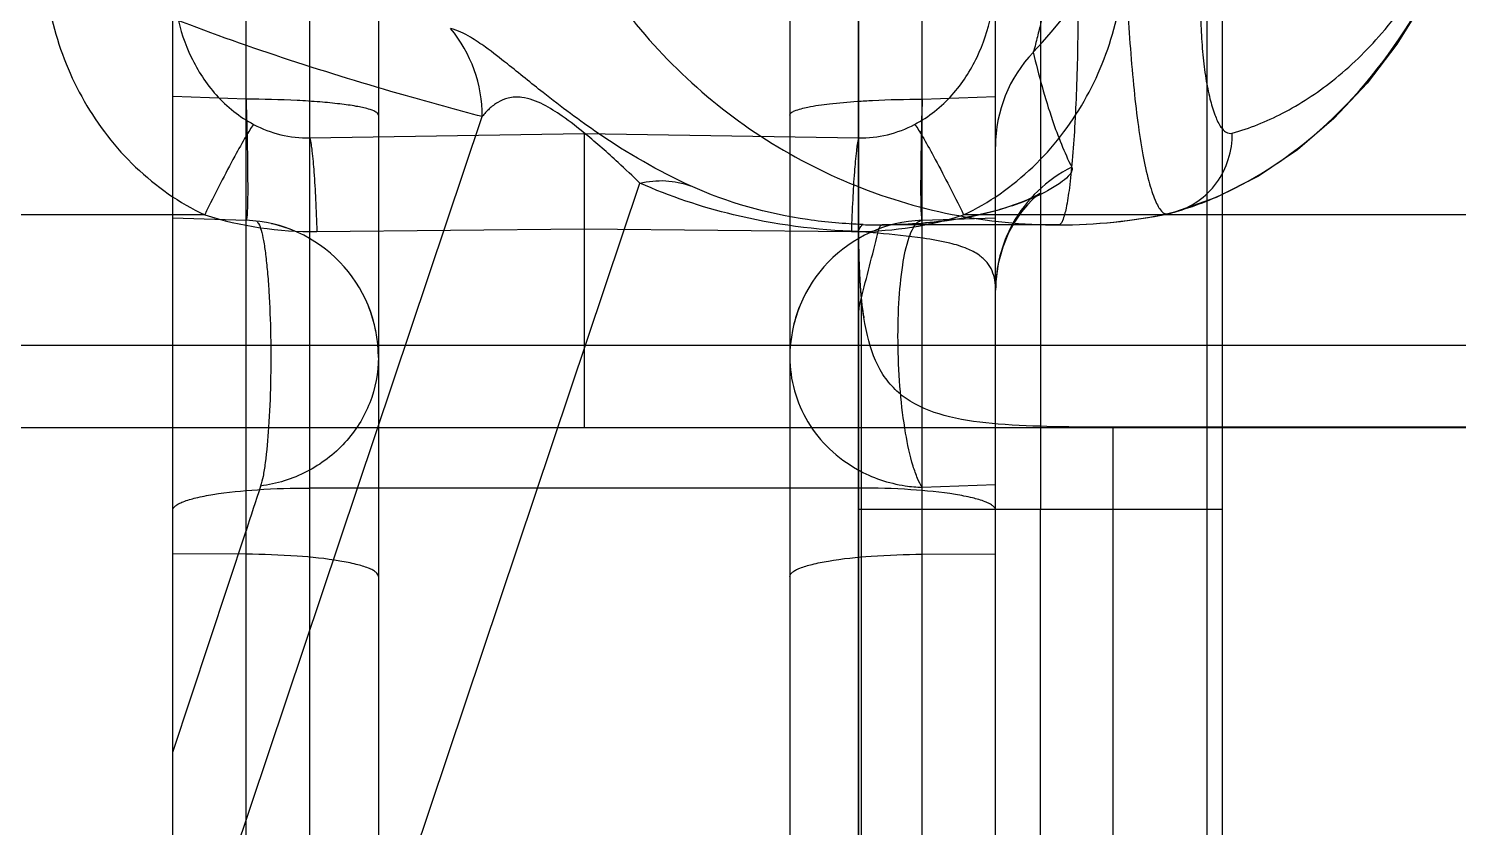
# Model space of a CAD drawing. Header units: millimetres. Extents: x 28656 to 29764, y -21384 to -20601.
# Drawn here: x 28895.61 to 28900.93, y -20747.46 to -20744.49 of the extents above; entities that cross this region are included whole.
import ezdxf

# ---------------------------------------------------------------- set-up
doc = ezdxf.new("R2010")
doc.units = ezdxf.units.MM
doc.header["$LTSCALE"] = 8
doc.layers.add('Cav-cor', color=30, linetype='Continuous')
doc.layers.add('dim', color=3, linetype='Continuous', lineweight=15)

# ---------------------------------------------------------------- blocks, each defined once
blk = doc.blocks.new('20160903.083130')
at = {"layer": 'Cav-cor', "color": 241}
for p, q in [((-0.2369, 23.4378), (-0.2369, 53.3917)), ((-0.8744, 46.3274), (-0.8744, 51.7583)), ((-0.1094, 46.3274), (-0.1094, 51.7588)), ((-0.8062, 46.7974), (-0.8062, 51.5036)), ((-0.1776, 46.7974), (-0.1776, 51.5036)), ((-0.6832, 51.3763), (-0.6832, 46.62)), ((-0.3007, 51.3763), (-0.3007, 46.62)), ((0.087, 50.2111), (0.087, 46.5596)), ((0.1013, 50.2043), (0.1013, 46.5665)), ((-0.0678, 49.0135), (-0.0678, 47.7572)), ((-0.7469, 45.9755), (-0.7469, 48.9629)), ((-0.8062, 48.1383), (-0.8744, 48.1407)), ((-0.1776, 48.1383), (-0.1094, 48.1407)), ((-0.8743, 47.2648), (-0.5867, 48.122)), ((-0.7469, 48.1023), (-0.4919, 48.1062)), ((-0.4919, 48.1062), (-0.2369, 48.1023)), ((-0.4919, 48.1062), (-0.4919, 48.0177)), ((-0.7469, 47.146), (-0.4402, 48.0602)), ((-0.2367, 48.0152), (-0.2369, 48.0392)), ((-0.0688, 48.0503), (-0.0683, 48.0506)), ((-0.8447, 48.0307), (-1.497, 48.0307)), ((-0.8744, 48.028), (-0.8062, 48.0257)), ((-0.1776, 48.0257), (-0.1094, 48.028)), ((1.244, 48.0307), (-0.1391, 48.0307)), ((0.0568, 48.0331), (0.0507, 48.0316)), ((0.0507, 48.0316), (0.0512, 48.0317)), ((-0.7404, 48.0152), (-0.4919, 48.0177)), ((-0.4919, 48.0177), (-0.2435, 48.0152)), ((-0.4919, 48.0177), (-0.4919, 47.8327)), ((-0.2367, 48.0152), (-0.2368, 48.0217)), ((-0.0507, 48.0214), (-0.215, 48.0214)), ((-0.2345, 47.9525), (-0.2345, 46.374)), ((0.9616, 47.9092), (-1.7889, 47.9092)), ((1.2982, 47.8327), (-1.7445, 47.8327)), ((0, 45.4058), (0, 47.8333)), ((0.6465, 47.8333), (0, 47.8333)), ((0.1013, 47.8333), (0, 47.8333)), ((0.4028, 47.8333), (0.1013, 47.8333)), ((-0.2369, 47.7768), (-0.7469, 47.7768)), ((-0.1094, 47.7798), (-0.1776, 47.7774)), ((-0.2369, 47.7572), (0.1013, 47.7572)), ((-0.0678, 46.1389), (-0.0678, 47.7572)), ((-0.8744, 47.5312), (-0.8062, 47.737)), ((-0.8062, 47.7153), (-0.8744, 47.7157)), ((-0.1776, 47.7153), (-0.1094, 47.7157))]:
    blk.add_line(p, q, dxfattribs=at)
for points in [[(0.2863, 48.2257), (0.2636, 48.1895), (0.2359, 48.1531), (0.2051, 48.1202), (0.1714, 48.0913), (0.1349, 48.0667), (0.0958, 48.0469), (0.0568, 48.0331)], [(-0.215, 48.0214), (-0.2085, 48.0214), (-0.194, 48.0218), (-0.18, 48.0227), (-0.1667, 48.0239), (-0.1543, 48.0254), (-0.1428, 48.0272), (-0.1322, 48.0292), (-0.1226, 48.0313), (-0.1137, 48.0335), (-0.1055, 48.0358), (-0.0979, 48.0381), (-0.091, 48.0405), (-0.0848, 48.0428), (-0.0794, 48.045), (-0.075, 48.0471), (-0.0716, 48.0487), (-0.0694, 48.0499), (-0.0688, 48.0503)], [(-0.0684, 48.0505), (-0.0696, 48.0496), (-0.0719, 48.0477), (-0.0754, 48.0446), (-0.0799, 48.04), (-0.0852, 48.0336), (-0.0912, 48.0249), (-0.0973, 48.014), (-0.1028, 48.0008), (-0.1069, 47.9855), (-0.1092, 47.9687), (-0.1094, 47.9608)]]:
    blk.add_lwpolyline(points, dxfattribs=at)
for centre, radius, start, end in [((-0.4476, 48.5314), 0.5114, 316.87, 43.2655), ((-0.7142, 48.1225), 0.1275, 359.7691, 39.6563), ((0.0172, 48.0943), 0.1267, 136.3395, 179.9822), ((0.0182, 47.9606), 0.1277, 116.3916, 151.066), ((-0.0312, 48.3394), 0.3185, 285.0007, 294.5852), ((-0.8107, 47.8982), 0.1275, 0, 88), ((-0.1732, 47.8982), 0.1275, 92, 180), ((-0.0508, 48.5289), 0.5075, 270.0159, 281.6029), ((-0.0508, 48.5304), 0.509, 270.0153, 281.5076), ((-0.8108, 47.8979), 0.1278, 65.6325, 77.1766), ((-0.2405, 48.3553), 0.3401, 269.5002, 270.6389), ((-0.3066, 47.0252), 0.9924, 84.9287, 85.9717), ((-7.9285, 49.9488), 7.9488, 345.45442, 345.91), ((-0.215, 48.5191), 0.4978, 267.9804, 269.9948), ((0.018, 47.9608), 0.1274, 151.1246, 179.9878), ((-0.811, 47.8981), 0.1278, 10.8982, 22.41), ((-0.1729, 47.8982), 0.1278, 158.0278, 168.643), ((0.027, 47.9753), 0.2619, 188.4041, 188.8408)]:
    blk.add_arc(centre, radius, start, end, dxfattribs=at)
at = {"layer": 'Cav-cor', "color": 241, "extrusion": (0, 0, -1)}
blk.add_ellipse((-0.8107, 47.8582), major_axis=(0.1214, 0.4029), ratio=0.09682, start_param=1.740417, end_param=1.846857, dxfattribs=at)
at = {"layer": 'Cav-cor', "color": 241}
for points, knots in [([(-0.0507, 49.0414), (-0.0839, 49.0414), (-0.1505, 49.0348), (-0.2464, 49.0056), (-0.3348, 48.9581), (-0.4123, 48.8943), (-0.4759, 48.8165), (-0.5387, 48.6986), (-0.5721, 48.5314), (-0.5387, 48.3641), (-0.4759, 48.2462), (-0.4123, 48.1684), (-0.3348, 48.1046), (-0.2464, 48.0572), (-0.1505, 48.0279), (-0.0839, 48.0214), (-0.0507, 48.0214)], [0, 0, 0, 0, 0.062458, 0.124934, 0.187442, 0.249994, 0.312592, 0.375233, 0.5, 0.624767, 0.687408, 0.750006, 0.812558, 0.875066, 0.937542, 1, 1, 1, 1]), ([(-0.0736, 48.8783), (-0.0711, 48.8695), (-0.0659, 48.8473), (-0.0573, 48.8102), (-0.0481, 48.7664), (-0.0363, 48.7038), (-0.0253, 48.6234), (-0.021, 48.5256), (-0.0256, 48.444), (-0.0336, 48.3794), (-0.0413, 48.3318), (-0.0502, 48.2857), (-0.0582, 48.2488), (-0.0644, 48.2216), (-0.0685, 48.2044), (-0.0718, 48.1914), (-0.0735, 48.1842), (-0.0744, 48.1818)], [0, 0, 0, 0, 0.038965, 0.096873, 0.16178, 0.229415, 0.367362, 0.506231, 0.645066, 0.714211, 0.782778, 0.849976, 0.913775, 0.942942, 0.968757, 0.988857, 1, 1, 1, 1]), ([(-0.9952, 48.284), (-0.9952, 48.2584), (-0.9888, 48.2069), (-0.9597, 48.1345), (-0.9116, 48.0722), (-0.8682, 48.0419), (-0.8447, 48.0307)], [0, 0, 0, 0, 0.247715, 0.496817, 0.747568, 1, 1, 1, 1]), ([(-0.1391, 48.0307), (-0.1156, 48.0419), (-0.0722, 48.0722), (-0.0241, 48.1345), (0.005, 48.2069), (0.0114, 48.2584), (0.0114, 48.284)], [0, 0, 0, 0, 0.252432, 0.503183, 0.752285, 1, 1, 1, 1]), ([(-0.8744, 48.2555), (-0.8744, 48.2422), (-0.8716, 48.2153), (-0.8586, 48.1762), (-0.8353, 48.1402), (-0.8122, 48.1216), (-0.7992, 48.1148)], [0, 0, 0, 0, 0.238411, 0.48204, 0.734523, 1, 1, 1, 1]), ([(-0.1847, 48.1148), (-0.1716, 48.1216), (-0.1485, 48.1402), (-0.1253, 48.1762), (-0.1122, 48.2153), (-0.1094, 48.2422), (-0.1094, 48.2555)], [0, 0, 0, 0, 0.265477, 0.51796, 0.761589, 1, 1, 1, 1]), ([(0.1106, 48.1067), (0.1267, 48.1112), (0.1596, 48.1244), (0.207, 48.1555), (0.2545, 48.2015), (0.2812, 48.2409), (0.2941, 48.2636)], [0, 0, 0, 0, 0.203014, 0.426525, 0.683824, 1, 1, 1, 1]), ([(-0.0329, 48.2254), (-0.0329, 48.2121), (-0.0331, 48.1861), (-0.0341, 48.1483), (-0.0357, 48.1135), (-0.0378, 48.0829), (-0.0404, 48.0578), (-0.0432, 48.0392), (-0.046, 48.0279), (-0.0484, 48.0226), (-0.05, 48.0214), (-0.0507, 48.0214)], [0, 0, 0, 0, 0.192757, 0.378157, 0.549151, 0.69925, 0.822809, 0.915315, 0.973811, 0.990312, 1, 1, 1, 1]), ([(0.0131, 48.2289), (0.0145, 48.203), (0.0171, 48.1655), (0.0224, 48.1181), (0.027, 48.0883), (0.0315, 48.0669), (0.0356, 48.0529), (0.0385, 48.045), (0.0414, 48.0388), (0.0443, 48.0345), (0.0474, 48.0318), (0.0498, 48.0314), (0.0507, 48.0316)], [0, 0, 0, 0, 0.378378, 0.548726, 0.697357, 0.818768, 0.868001, 0.90917, 0.942193, 0.967349, 0.985662, 1, 1, 1, 1]), ([(0.081, 48.2289), (0.081, 48.2204), (0.0814, 48.204), (0.083, 48.1801), (0.0857, 48.1584), (0.0893, 48.1398), (0.0937, 48.1249), (0.098, 48.1151), (0.1019, 48.1099), (0.1053, 48.1068), (0.1087, 48.1062), (0.1106, 48.1067)], [0, 0, 0, 0, 0.19166, 0.375466, 0.543701, 0.689606, 0.808136, 0.896668, 0.930001, 0.95703, 1, 1, 1, 1]), ([(-0.5867, 48.122), (-0.6106, 48.1283), (-0.7067, 48.1547), (-0.8017, 48.1853), (-0.8718, 48.2122)], [0, 0, 0, 0, 0.247201, 1, 1, 1, 1]), ([(0.1013, 48.0498), (0.1342, 48.0648), (0.2037, 48.1114), (0.2561, 48.1768), (0.2798, 48.2164)], [0, 0, 0, 0, 0.439375, 1, 1, 1, 1]), ([(-0.3931, 48.0577), (-0.4229, 48.0713), (-0.47, 48.0986), (-0.5247, 48.1397), (-0.5588, 48.1675), (-0.5811, 48.185), (-0.5983, 48.1967), (-0.6095, 48.2024), (-0.6161, 48.2038)], [0, 0, 0, 0, 0.367686, 0.606894, 0.766251, 0.861976, 0.924788, 1, 1, 1, 1]), ([(-0.0744, 48.1818), (-0.0694, 48.1604), (-0.0595, 48.1241), (-0.0456, 48.089), (-0.0386, 48.0749)], [0, 0, 0, 0, 0.582224, 1, 1, 1, 1]), ([(-0.6832, 48.1235), (-0.6832, 48.1247), (-0.6868, 48.1274), (-0.6936, 48.1295), (-0.705, 48.132), (-0.72, 48.134), (-0.7384, 48.1358), (-0.7675, 48.1377), (-0.7904, 48.1382), (-0.8062, 48.1383)], [0, 0, 0, 0, 0.029227, 0.088604, 0.180827, 0.303289, 0.452064, 0.622027, 1, 1, 1, 1]), ([(-0.8062, 48.1383), (-0.806, 48.1308), (-0.8056, 48.1161), (-0.8051, 48.0949), (-0.8048, 48.0756), (-0.8047, 48.0589), (-0.8047, 48.0468), (-0.8049, 48.0389), (-0.8051, 48.0343), (-0.8053, 48.0307), (-0.8055, 48.028), (-0.8057, 48.0266), (-0.806, 48.0257), (-0.8062, 48.0257)], [0, 0, 0, 0, 0.200806, 0.390852, 0.563571, 0.713387, 0.835272, 0.884457, 0.925239, 0.957323, 0.980448, 0.994533, 1, 1, 1, 1]), ([(-0.4402, 48.0602), (-0.4468, 48.0667), (-0.4633, 48.0823), (-0.4871, 48.1033), (-0.5102, 48.1215), (-0.5297, 48.1339), (-0.5469, 48.1406), (-0.562, 48.1401), (-0.5723, 48.1357), (-0.5803, 48.1295), (-0.5847, 48.1246), (-0.5867, 48.122)], [0, 0, 0, 0, 0.154739, 0.377462, 0.530301, 0.644194, 0.761605, 0.832303, 0.890039, 0.944819, 1, 1, 1, 1]), ([(-0.3007, 48.1235), (-0.3007, 48.1243), (-0.2993, 48.126), (-0.2936, 48.1287), (-0.2815, 48.1316), (-0.262, 48.1343), (-0.2466, 48.1357), (-0.2379, 48.1363)], [0, 0, 0, 0, 0.0336, 0.090517, 0.290195, 0.599444, 1, 1, 1, 1]), ([(-0.2379, 48.1363), (-0.2332, 48.1366), (-0.2131, 48.1378), (-0.193, 48.1382), (-0.1776, 48.1383)], [0, 0, 0, 0, 0.234803, 1, 1, 1, 1]), ([(-0.1776, 48.1383), (-0.1779, 48.1308), (-0.1783, 48.1161), (-0.1787, 48.0949), (-0.179, 48.0756), (-0.1791, 48.0589), (-0.1791, 48.0468), (-0.1789, 48.0389), (-0.1788, 48.0343), (-0.1786, 48.0307), (-0.1783, 48.028), (-0.1781, 48.0266), (-0.1778, 48.0257), (-0.1776, 48.0257)], [0, 0, 0, 0, 0.200806, 0.390852, 0.563571, 0.713387, 0.835272, 0.884457, 0.925239, 0.957323, 0.980448, 0.994533, 1, 1, 1, 1]), ([(-0.7992, 48.1148), (-0.8018, 48.1114), (-0.8077, 48.1015), (-0.8179, 48.0833), (-0.8307, 48.0588), (-0.8399, 48.0405), (-0.8447, 48.0307)], [0, 0, 0, 0, 0.135016, 0.358831, 0.654973, 1, 1, 1, 1]), ([(-0.7992, 48.1148), (-0.7912, 48.1106), (-0.7742, 48.104), (-0.756, 48.1021), (-0.7469, 48.1023)], [0, 0, 0, 0, 0.497708, 1, 1, 1, 1]), ([(-0.2369, 48.1023), (-0.2279, 48.1021), (-0.2097, 48.104), (-0.1926, 48.1106), (-0.1847, 48.1148)], [0, 0, 0, 0, 0.502292, 1, 1, 1, 1]), ([(-0.1847, 48.1148), (-0.182, 48.1114), (-0.1761, 48.1015), (-0.1659, 48.0833), (-0.1532, 48.0588), (-0.144, 48.0405), (-0.1391, 48.0307)], [0, 0, 0, 0, 0.13502, 0.35884, 0.654982, 1, 1, 1, 1]), ([(0.0568, 48.0331), (0.0645, 48.0353), (0.0794, 48.0423), (0.0971, 48.0597), (0.1082, 48.0819), (0.1107, 48.0985), (0.1106, 48.1067)], [0, 0, 0, 0, 0.247656, 0.496434, 0.747497, 1, 1, 1, 1]), ([(-0.7469, 48.1023), (-0.746, 48.0983), (-0.7446, 48.0877), (-0.7429, 48.0686), (-0.7414, 48.0436), (-0.7407, 48.0251), (-0.7404, 48.0152)], [0, 0, 0, 0, 0.141182, 0.365208, 0.658071, 1, 1, 1, 1]), ([(-0.2369, 48.1023), (-0.2379, 48.0983), (-0.2392, 48.0877), (-0.241, 48.0686), (-0.2424, 48.0436), (-0.2432, 48.0251), (-0.2435, 48.0152)], [0, 0, 0, 0, 0.141184, 0.365212, 0.658074, 1, 1, 1, 1]), ([(-0.0386, 48.0749), (-0.0373, 48.0723), (-0.042, 48.0658), (-0.05, 48.0596), (-0.0629, 48.0516), (-0.0825, 48.0428), (-0.1122, 48.033), (-0.1573, 48.0238), (-0.1934, 48.0214), (-0.215, 48.0214)], [0, 0, 0, 0, 0.046401, 0.095799, 0.170615, 0.279104, 0.434419, 0.660458, 1, 1, 1, 1]), ([(-0.4402, 48.0602), (-0.4323, 48.062), (-0.4163, 48.0636), (-0.4004, 48.0604), (-0.3931, 48.0577)], [0, 0, 0, 0, 0.510194, 1, 1, 1, 1]), ([(-0.2369, 48.0151), (-0.276, 48.0165), (-0.3457, 48.0255), (-0.4122, 48.0478), (-0.4402, 48.0602)], [0, 0, 0, 0, 0.560596, 1, 1, 1, 1]), ([(-0.2325, 48.0217), (-0.2498, 48.0223), (-0.3047, 48.027), (-0.3587, 48.042), (-0.3931, 48.0577)], [0, 0, 0, 0, 0.313669, 1, 1, 1, 1]), ([(-0.1819, 48.0238), (-0.1816, 48.0241), (-0.1803, 48.025), (-0.1788, 48.0256), (-0.1776, 48.0257)], [0, 0, 0, 0, 0.279088, 1, 1, 1, 1]), ([(-0.7971, 48.025), (-0.796, 48.0248), (-0.7938, 48.0216), (-0.7919, 48.0156), (-0.7897, 48.0058), (-0.7879, 47.993), (-0.7862, 47.9772), (-0.7844, 47.952), (-0.7831, 47.9175), (-0.7832, 47.8753), (-0.7848, 47.8358), (-0.7873, 47.8069), (-0.7901, 47.7887), (-0.7918, 47.7815), (-0.7927, 47.7786)], [0, 0, 0, 0, 0.013643, 0.039947, 0.079853, 0.132505, 0.196548, 0.270084, 0.436831, 0.613086, 0.777976, 0.912059, 0.962552, 1, 1, 1, 1]), ([(-0.2369, 48.0151), (-0.2363, 48.0168), (-0.2355, 48.0192), (-0.2334, 48.0217), (-0.2325, 48.0217)], [0, 0, 0, 0, 0.663756, 1, 1, 1, 1]), ([(0, 47.8333), (-0.0184, 47.8333), (-0.0541, 47.8335), (-0.1051, 47.8354), (-0.1504, 47.8409), (-0.1835, 47.8526), (-0.2034, 47.868), (-0.219, 47.8876), (-0.2307, 47.9205), (-0.2357, 47.9656), (-0.2365, 47.998), (-0.2367, 48.0152)], [0, 0, 0, 0, 0.151726, 0.294059, 0.420339, 0.527951, 0.577224, 0.626338, 0.73301, 0.858341, 1, 1, 1, 1]), ([(-0.2321, 47.9371), (-0.2339, 47.9494), (-0.236, 47.9755), (-0.2366, 48.0016), (-0.2367, 48.0152)], [0, 0, 0, 0, 0.478423, 1, 1, 1, 1]), ([(-0.2189, 48.0137), (-0.2184, 48.0156), (-0.2178, 48.0182), (-0.2159, 48.0214), (-0.215, 48.0214)], [0, 0, 0, 0, 0.684282, 1, 1, 1, 1]), ([(-0.1094, 47.9608), (-0.1094, 47.9669), (-0.1107, 47.9762), (-0.1172, 47.9869), (-0.1252, 47.9941), (-0.137, 48.0002), (-0.1545, 48.0054), (-0.1824, 48.0101), (-0.2048, 48.0124), (-0.2189, 48.0137)], [0, 0, 0, 0, 0.134839, 0.20188, 0.276857, 0.370232, 0.497026, 0.6834, 1, 1, 1, 1]), ([(-0.1776, 47.7774), (-0.1793, 47.78), (-0.1825, 47.7865), (-0.1883, 47.8032), (-0.1939, 47.8301), (-0.1985, 47.8672), (-0.2005, 47.9075), (-0.1999, 47.9469), (-0.1967, 47.9811), (-0.1921, 48.0046), (-0.1867, 48.0178), (-0.1836, 48.0223), (-0.1819, 48.0238)], [0, 0, 0, 0, 0.037104, 0.085103, 0.209851, 0.362855, 0.52869, 0.690175, 0.830692, 0.936384, 0.973479, 1, 1, 1, 1]), ([(-0.2369, 47.9342), (-0.2369, 47.9388), (-0.2363, 47.9449), (-0.2349, 47.9509), (-0.2345, 47.9525)], [0, 0, 0, 0, 0.74602, 1, 1, 1, 1]), ([(-0.6832, 47.8982), (-0.6832, 47.8839), (-0.6887, 47.8547), (-0.7126, 47.817), (-0.7487, 47.7896), (-0.7778, 47.7806), (-0.7927, 47.7786)], [0, 0, 0, 0, 0.244373, 0.491866, 0.743997, 1, 1, 1, 1]), ([(-0.3007, 47.8982), (-0.3007, 47.8775), (-0.2887, 47.8347), (-0.2565, 47.8045), (-0.2379, 47.7941)], [0, 0, 0, 0, 0.494307, 1, 1, 1, 1]), ([(-0.2379, 47.7941), (-0.2242, 47.7864), (-0.2038, 47.7795), (-0.1829, 47.7776), (-0.1776, 47.7774)], [0, 0, 0, 0, 0.74885, 1, 1, 1, 1]), ([(-0.8744, 47.7561), (-0.8744, 47.7577), (-0.8723, 47.7601), (-0.8687, 47.7623), (-0.8624, 47.7651), (-0.8517, 47.7681), (-0.8288, 47.7725), (-0.7933, 47.7759), (-0.7632, 47.7768), (-0.7469, 47.7768)], [0, 0, 0, 0, 0.035861, 0.063347, 0.098447, 0.19191, 0.314396, 0.629866, 1, 1, 1, 1]), ([(-0.1094, 47.7561), (-0.1094, 47.7577), (-0.1115, 47.7601), (-0.1151, 47.7623), (-0.1215, 47.7651), (-0.1321, 47.7681), (-0.1551, 47.7725), (-0.1905, 47.7759), (-0.2206, 47.7768), (-0.2369, 47.7768)], [0, 0, 0, 0, 0.035861, 0.063347, 0.098447, 0.19191, 0.314396, 0.629866, 1, 1, 1, 1]), ([(-0.6832, 47.6945), (-0.6832, 47.6961), (-0.6852, 47.6985), (-0.6886, 47.7006), (-0.6947, 47.7034), (-0.7049, 47.7063), (-0.727, 47.7107), (-0.7612, 47.7141), (-0.7904, 47.7152), (-0.8062, 47.7153)], [0, 0, 0, 0, 0.03608, 0.06348, 0.098387, 0.191238, 0.313013, 0.62776, 1, 1, 1, 1]), ([(-0.3007, 47.6945), (-0.3007, 47.6961), (-0.2987, 47.6985), (-0.2952, 47.7006), (-0.2891, 47.7034), (-0.2789, 47.7063), (-0.2569, 47.7107), (-0.2226, 47.7141), (-0.1934, 47.7152), (-0.1776, 47.7153)], [0, 0, 0, 0, 0.03608, 0.06348, 0.098387, 0.191238, 0.313013, 0.62776, 1, 1, 1, 1])]:
    blk.add_open_spline(points, degree=3, knots=knots, dxfattribs=at)
for points in [[(-0.8447, 48.0307), (-0.8112, 48.02), (-0.7755, 48.0148), (-0.7404, 48.0152)], [(-0.2367, 48.0152), (-0.2038, 48.0155), (-0.1705, 48.0206), (-0.1391, 48.0307)]]:
    blk.add_open_spline(points, degree=3, dxfattribs=at)

msp = doc.modelspace()

# ---------------------------------------------------------------- linework, layer by layer
at = {"layer": 'Cav-cor', "color": 241}
msp.add_line((28898.6949, -20703.2659), (28898.6949, -20943.2659), dxfattribs=at)

# ---------------------------------------------------------------- block references
at = {"layer": 'dim', "xscale": 4, "yscale": 4, "zscale": 4}
msp.add_blockref('20160903.083130', (28899.6425, -20937.3073), dxfattribs=at)

doc.saveas('drawing.dxf')
